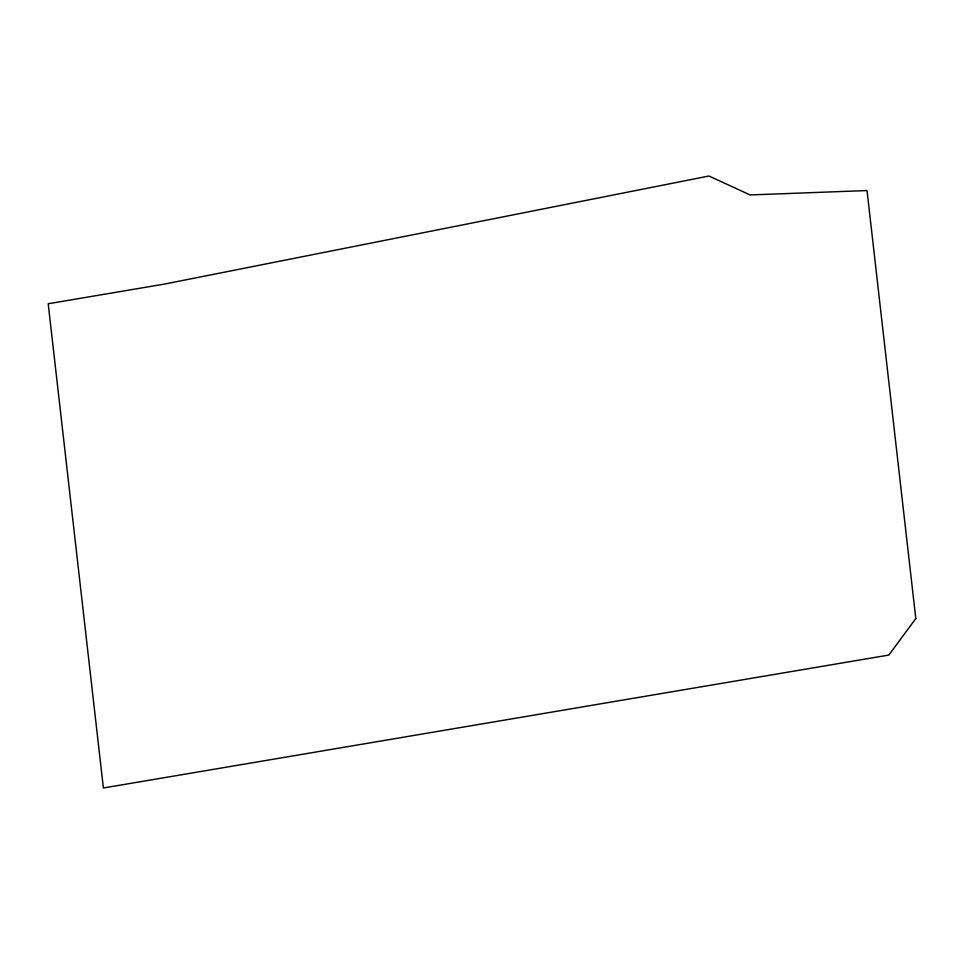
<?xml version="1.0" encoding="UTF-8"?>
<svg xmlns="http://www.w3.org/2000/svg" width="964" height="964" viewBox="0 0 964 964"><rect width="100%" height="100%" fill="white"/><g stroke="black" fill="none" stroke-linecap="round" stroke-linejoin="round"><path stroke-width="1.45" d="M915.8 618.575L888.856 655.062L103.389 787.986L48.2 303.756L164.483 284.079L708.926 176.014L750.1 194.945L867.022 190.547L915.8 618.575"/></g></svg>
